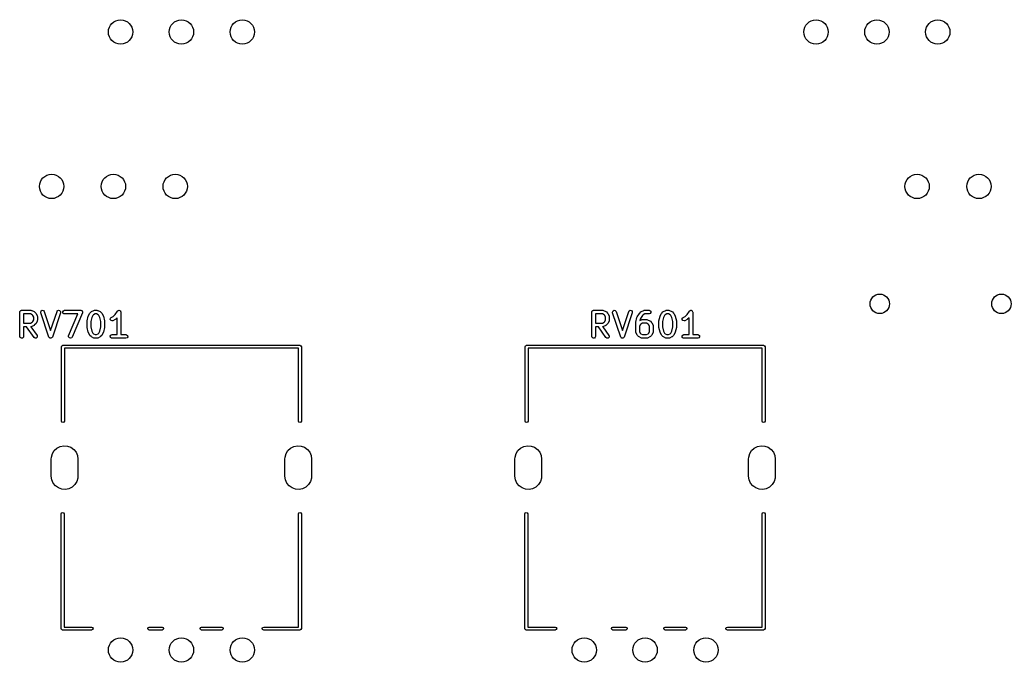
# Model space of a CAD drawing. Extents: x 75 to 204, y -140 to -31.
# Drawn here: x 134.33 to 175.06, y -140.21 to -113.8 of the extents above; entities that cross this region are included whole.
import ezdxf

# ---------------------------------------------------------------- set-up
doc = ezdxf.new("R2010")
doc.units = 0
doc.layers.add('BLACK', color=7, linetype='CONTINUOUS')

msp = doc.modelspace()

# ---------------------------------------------------------------- linework, layer by layer
at = {"layer": 'BLACK', "linetype": 'CONTINUOUS'}
for p, q in [((134.331, -125.817), (134.333, -125.808)), ((134.331, -126.817), (134.331, -125.817)), ((134.332, -125.804), (134.334, -125.801)), ((134.333, -125.808), (134.332, -125.804)), ((134.334, -125.801), (134.335, -125.792)), ((134.335, -125.792), (134.348, -125.777)), ((134.348, -125.777), (134.358, -125.76)), ((134.358, -125.76), (134.364, -125.758)), ((134.364, -125.758), (134.368, -125.752)), ((134.368, -125.752), (134.388, -125.749)), ((134.388, -125.749), (134.406, -125.742)), ((134.406, -125.742), (134.787, -125.742)), ((134.787, -125.742), (134.813, -125.747)), ((134.813, -125.747), (134.816, -125.75)), ((134.816, -125.75), (134.82, -125.75)), ((134.82, -125.75), (134.916, -125.798)), ((134.916, -125.798), (134.934, -125.811)), ((134.934, -125.811), (134.935, -125.812)), ((134.935, -125.812), (134.983, -125.86)), ((135.188, -125.815), (135.207, -125.768)), ((135.192, -125.841), (135.188, -125.815)), ((135.525, -126.841), (135.192, -125.841)), ((135.207, -125.768), (135.252, -125.743)), ((135.252, -125.743), (135.302, -125.753)), ((135.302, -125.753), (135.334, -125.794)), ((135.334, -125.794), (135.596, -126.58)), ((135.596, -126.58), (135.859, -125.794)), ((136.001, -125.841), (135.668, -126.841)), ((135.859, -125.794), (135.871, -125.771)), ((135.871, -125.771), (135.915, -125.744)), ((135.915, -125.744), (135.965, -125.751)), ((135.965, -125.751), (136, -125.79)), ((136, -125.79), (136.001, -125.841)), ((136.094, -125.804), (136.12, -125.76)), ((136.103, -125.855), (136.094, -125.804)), ((136.142, -125.888), (136.103, -125.855)), ((136.12, -125.76), (136.168, -125.742)), ((136.168, -125.742), (136.835, -125.742)), ((136.903, -125.847), (136.475, -126.847)), ((136.835, -125.742), (136.86, -125.747)), ((136.86, -125.747), (136.867, -125.753)), ((136.867, -125.753), (136.876, -125.755)), ((136.876, -125.755), (136.886, -125.769)), ((136.886, -125.769), (136.899, -125.78)), ((136.899, -125.78), (136.901, -125.789)), ((136.901, -125.789), (136.906, -125.796)), ((136.904, -125.838), (136.903, -125.847)), ((136.908, -125.83), (136.904, -125.838)), ((136.906, -125.796), (136.905, -125.813)), ((136.905, -125.813), (136.908, -125.83)), ((137.21, -125.86), (137.258, -125.812)), ((137.258, -125.812), (137.276, -125.799)), ((137.276, -125.799), (137.277, -125.798)), ((137.277, -125.798), (137.372, -125.75)), ((137.372, -125.75), (137.397, -125.743)), ((137.397, -125.743), (137.402, -125.744)), ((137.402, -125.744), (137.406, -125.742)), ((137.406, -125.742), (137.501, -125.742)), ((137.501, -125.742), (137.527, -125.747)), ((137.527, -125.747), (137.53, -125.75)), ((137.53, -125.75), (137.535, -125.75)), ((137.535, -125.75), (137.63, -125.798)), ((137.63, -125.798), (137.648, -125.811)), ((137.648, -125.811), (137.649, -125.812)), ((137.649, -125.812), (137.697, -125.86)), ((138.252, -125.912), (138.344, -125.776)), ((138.344, -125.776), (138.362, -125.757)), ((138.362, -125.757), (138.366, -125.756)), ((138.366, -125.756), (138.368, -125.752)), ((138.368, -125.752), (138.39, -125.749)), ((138.39, -125.749), (138.411, -125.743)), ((138.411, -125.743), (138.415, -125.744)), ((138.415, -125.744), (138.419, -125.744)), ((138.419, -125.744), (138.438, -125.754)), ((138.438, -125.754), (138.458, -125.763)), ((138.458, -125.763), (138.46, -125.767)), ((138.46, -125.767), (138.463, -125.769)), ((138.463, -125.769), (138.471, -125.79)), ((138.471, -125.79), (138.48, -125.809)), ((138.48, -125.809), (138.479, -125.813)), ((138.479, -125.813), (138.481, -125.817)), ((138.481, -125.817), (138.481, -126.742)), ((157.826, -125.817), (157.828, -125.808)), ((157.826, -126.817), (157.826, -125.817)), ((157.827, -125.804), (157.829, -125.801)), ((157.828, -125.808), (157.827, -125.804)), ((157.829, -125.801), (157.83, -125.792)), ((157.83, -125.792), (157.843, -125.777)), ((157.843, -125.777), (157.853, -125.76)), ((157.853, -125.76), (157.859, -125.758)), ((157.859, -125.758), (157.863, -125.752)), ((157.863, -125.752), (157.883, -125.749)), ((157.883, -125.749), (157.901, -125.742)), ((157.901, -125.742), (158.282, -125.742)), ((158.282, -125.742), (158.308, -125.747)), ((158.308, -125.747), (158.311, -125.75)), ((158.311, -125.75), (158.315, -125.75)), ((158.315, -125.75), (158.411, -125.798)), ((158.411, -125.798), (158.429, -125.811)), ((158.429, -125.811), (158.43, -125.812)), ((158.43, -125.812), (158.478, -125.86)), ((158.683, -125.815), (158.702, -125.768)), ((158.687, -125.841), (158.683, -125.815)), ((159.02, -126.841), (158.687, -125.841)), ((158.702, -125.768), (158.747, -125.743)), ((158.747, -125.743), (158.797, -125.753)), ((158.797, -125.753), (158.829, -125.794)), ((158.829, -125.794), (159.091, -126.58)), ((159.091, -126.58), (159.354, -125.794)), ((159.496, -125.841), (159.163, -126.841)), ((159.354, -125.794), (159.366, -125.771)), ((159.366, -125.771), (159.41, -125.744)), ((159.41, -125.744), (159.46, -125.751)), ((159.46, -125.751), (159.495, -125.79)), ((159.495, -125.79), (159.496, -125.841)), ((159.8, -125.86), (159.848, -125.812)), ((159.848, -125.812), (159.866, -125.799)), ((159.866, -125.799), (159.867, -125.798)), ((159.867, -125.798), (159.963, -125.75)), ((159.963, -125.75), (159.988, -125.743)), ((159.988, -125.743), (159.992, -125.744)), ((159.992, -125.744), (159.996, -125.742)), ((159.996, -125.742), (160.187, -125.742)), ((160.187, -125.742), (160.212, -125.747)), ((160.212, -125.747), (160.252, -125.78)), ((160.261, -125.83), (160.235, -125.875)), ((160.252, -125.78), (160.261, -125.83)), ((160.705, -125.86), (160.753, -125.812)), ((160.753, -125.812), (160.771, -125.799)), ((160.771, -125.799), (160.772, -125.798)), ((160.772, -125.798), (160.867, -125.75)), ((160.867, -125.75), (160.892, -125.743)), ((160.892, -125.743), (160.897, -125.744)), ((160.897, -125.744), (160.901, -125.742)), ((160.901, -125.742), (160.996, -125.742)), ((160.996, -125.742), (161.022, -125.747)), ((161.022, -125.747), (161.025, -125.75)), ((161.025, -125.75), (161.03, -125.75)), ((161.03, -125.75), (161.125, -125.798)), ((161.125, -125.798), (161.143, -125.811)), ((161.143, -125.811), (161.144, -125.812)), ((161.144, -125.812), (161.192, -125.86)), ((161.747, -125.912), (161.839, -125.776)), ((161.839, -125.776), (161.857, -125.757)), ((161.857, -125.757), (161.861, -125.756)), ((161.861, -125.756), (161.863, -125.752)), ((161.863, -125.752), (161.885, -125.749)), ((161.885, -125.749), (161.906, -125.743)), ((161.906, -125.743), (161.91, -125.744)), ((161.91, -125.744), (161.914, -125.744)), ((161.914, -125.744), (161.933, -125.754)), ((161.933, -125.754), (161.953, -125.763)), ((161.953, -125.763), (161.955, -125.767)), ((161.955, -125.767), (161.958, -125.769)), ((161.958, -125.769), (161.966, -125.79)), ((161.966, -125.79), (161.975, -125.809)), ((161.975, -125.809), (161.974, -125.813)), ((161.974, -125.813), (161.976, -125.817)), ((161.976, -125.817), (161.976, -126.742)), ((134.481, -125.892), (134.481, -126.266)), ((134.769, -125.892), (134.481, -125.892)), ((134.838, -125.927), (134.769, -125.892)), ((134.769, -126.266), (134.838, -126.232)), ((134.868, -125.957), (134.838, -125.927)), ((134.838, -126.232), (134.868, -126.202)), ((134.902, -126.026), (134.868, -125.957)), ((134.868, -126.202), (134.902, -126.133)), ((134.902, -126.133), (134.902, -126.026)), ((134.983, -125.86), (134.996, -125.878)), ((134.996, -125.878), (134.997, -125.879)), ((134.997, -125.879), (135.044, -125.974)), ((135.044, -126.184), (134.997, -126.279)), ((135.044, -125.974), (135.052, -125.999)), ((135.045, -126.18), (135.044, -126.184)), ((135.048, -126.176), (135.045, -126.18)), ((135.052, -126.151), (135.048, -126.176)), ((135.052, -125.999), (135.051, -126.004)), ((135.051, -126.004), (135.052, -126.008)), ((135.052, -126.008), (135.052, -126.151)), ((136.168, -125.892), (136.142, -125.888)), ((136.721, -125.892), (136.168, -125.892)), ((136.337, -126.788), (136.721, -125.892)), ((137.093, -126.198), (137.095, -126.184)), ((137.093, -126.436), (137.093, -126.198)), ((137.095, -126.18), (137.143, -125.99)), ((137.095, -126.184), (137.095, -126.18)), ((137.143, -125.99), (137.148, -125.978)), ((137.148, -125.974), (137.196, -125.879)), ((137.148, -125.978), (137.148, -125.974)), ((137.196, -125.879), (137.209, -125.861)), ((137.209, -125.861), (137.21, -125.86)), ((137.286, -126.034), (137.243, -126.208)), ((137.243, -126.208), (137.243, -126.427)), ((137.325, -125.957), (137.286, -126.034)), ((137.355, -125.927), (137.325, -125.957)), ((137.424, -125.892), (137.355, -125.927)), ((137.483, -125.892), (137.424, -125.892)), ((137.552, -125.927), (137.483, -125.892)), ((137.582, -125.957), (137.552, -125.927)), ((137.621, -126.034), (137.582, -125.957)), ((137.664, -126.208), (137.621, -126.034)), ((137.664, -126.427), (137.664, -126.208)), ((137.697, -125.86), (137.71, -125.878)), ((137.71, -125.878), (137.711, -125.879)), ((137.711, -125.879), (137.759, -125.974)), ((137.759, -125.974), (137.762, -125.987)), ((137.762, -125.987), (137.764, -125.99)), ((137.764, -125.99), (137.812, -126.18)), ((137.812, -126.18), (137.813, -126.195)), ((137.813, -126.195), (137.814, -126.198)), ((137.814, -126.198), (137.814, -126.436)), ((138.048, -126.124), (138.051, -126.073)), ((138.079, -126.166), (138.048, -126.124)), ((138.051, -126.073), (138.087, -126.036)), ((138.129, -126.178), (138.079, -126.166)), ((138.087, -126.036), (138.171, -125.994)), ((138.154, -126.17), (138.129, -126.178)), ((138.249, -126.123), (138.154, -126.17)), ((138.171, -125.994), (138.252, -125.912)), ((138.25, -126.121), (138.249, -126.123)), ((138.269, -126.109), (138.25, -126.121)), ((138.331, -126.046), (138.269, -126.109)), ((138.331, -126.742), (138.331, -126.046)), ((157.976, -125.892), (157.976, -126.266)), ((158.264, -125.892), (157.976, -125.892)), ((158.333, -125.927), (158.264, -125.892)), ((158.264, -126.266), (158.333, -126.232)), ((158.363, -125.957), (158.333, -125.927)), ((158.333, -126.232), (158.363, -126.202)), ((158.397, -126.026), (158.363, -125.957)), ((158.363, -126.202), (158.397, -126.133)), ((158.397, -126.133), (158.397, -126.026)), ((158.478, -125.86), (158.491, -125.878)), ((158.491, -125.878), (158.492, -125.879)), ((158.492, -125.879), (158.539, -125.974)), ((158.539, -126.184), (158.492, -126.279)), ((158.539, -125.974), (158.547, -125.999)), ((158.54, -126.18), (158.539, -126.184)), ((158.543, -126.176), (158.54, -126.18)), ((158.547, -126.151), (158.543, -126.176)), ((158.547, -125.999), (158.546, -126.004)), ((158.546, -126.004), (158.547, -126.008)), ((158.547, -126.008), (158.547, -126.151)), ((159.635, -126.246), (159.638, -126.231)), ((159.635, -126.627), (159.635, -126.246)), ((159.638, -126.228), (159.685, -126.037)), ((159.638, -126.231), (159.638, -126.228)), ((159.685, -126.037), (159.696, -126.014)), ((159.696, -126.014), (159.791, -125.871)), ((159.696, -126.014), (159.696, -126.014)), ((159.791, -125.871), (159.799, -125.863)), ((159.799, -125.863), (159.8, -125.86)), ((159.828, -126.086), (159.809, -126.16)), ((159.809, -126.16), (159.867, -126.131)), ((159.912, -125.96), (159.828, -126.086)), ((159.867, -126.131), (159.892, -126.124)), ((159.892, -126.124), (159.897, -126.125)), ((159.897, -126.125), (159.901, -126.123)), ((159.901, -126.123), (160.091, -126.123)), ((159.945, -125.927), (159.912, -125.96)), ((160.014, -125.892), (159.945, -125.927)), ((160.187, -125.892), (160.014, -125.892)), ((160.091, -126.123), (160.117, -126.128)), ((160.117, -126.128), (160.121, -126.131)), ((160.121, -126.131), (160.125, -126.131)), ((160.125, -126.131), (160.22, -126.179)), ((160.235, -125.875), (160.187, -125.892)), ((160.22, -126.179), (160.238, -126.192)), ((160.238, -126.192), (160.24, -126.193)), ((160.24, -126.193), (160.287, -126.241)), ((160.287, -126.241), (160.3, -126.259)), ((160.3, -126.259), (160.301, -126.26)), ((160.301, -126.26), (160.349, -126.355)), ((160.588, -126.198), (160.59, -126.184)), ((160.588, -126.436), (160.588, -126.198)), ((160.59, -126.18), (160.638, -125.99)), ((160.59, -126.184), (160.59, -126.18)), ((160.638, -125.99), (160.643, -125.978)), ((160.643, -125.974), (160.691, -125.879)), ((160.643, -125.978), (160.643, -125.974)), ((160.691, -125.879), (160.704, -125.861)), ((160.704, -125.861), (160.705, -125.86)), ((160.781, -126.034), (160.738, -126.208)), ((160.738, -126.208), (160.738, -126.427)), ((160.82, -125.957), (160.781, -126.034)), ((160.85, -125.927), (160.82, -125.957)), ((160.919, -125.892), (160.85, -125.927)), ((160.978, -125.892), (160.919, -125.892)), ((161.047, -125.927), (160.978, -125.892)), ((161.077, -125.957), (161.047, -125.927)), ((161.116, -126.034), (161.077, -125.957)), ((161.159, -126.208), (161.116, -126.034)), ((161.159, -126.427), (161.159, -126.208)), ((161.192, -125.86), (161.205, -125.878)), ((161.205, -125.878), (161.206, -125.879)), ((161.206, -125.879), (161.254, -125.974)), ((161.254, -125.974), (161.257, -125.987)), ((161.257, -125.987), (161.259, -125.99)), ((161.259, -125.99), (161.307, -126.18)), ((161.307, -126.18), (161.308, -126.195)), ((161.308, -126.195), (161.309, -126.198)), ((161.309, -126.198), (161.309, -126.436)), ((161.543, -126.124), (161.546, -126.073)), ((161.574, -126.166), (161.543, -126.124)), ((161.546, -126.073), (161.582, -126.036)), ((161.624, -126.178), (161.574, -126.166)), ((161.582, -126.036), (161.666, -125.994)), ((161.649, -126.17), (161.624, -126.178)), ((161.744, -126.123), (161.649, -126.17)), ((161.666, -125.994), (161.747, -125.912)), ((161.745, -126.121), (161.744, -126.123)), ((161.764, -126.109), (161.745, -126.121)), ((161.826, -126.046), (161.764, -126.109)), ((161.826, -126.742), (161.826, -126.046)), ((134.481, -126.266), (134.769, -126.266)), ((134.605, -126.416), (134.481, -126.416)), ((134.481, -126.416), (134.481, -126.817)), ((134.916, -126.86), (134.605, -126.416)), ((134.791, -126.415), (134.788, -126.416)), ((134.788, -126.416), (135.039, -126.774)), ((134.795, -126.416), (134.791, -126.415)), ((134.82, -126.408), (134.795, -126.416)), ((134.916, -126.361), (134.82, -126.408)), ((134.917, -126.359), (134.916, -126.361)), ((134.935, -126.347), (134.917, -126.359)), ((134.983, -126.299), (134.935, -126.347)), ((134.997, -126.279), (134.983, -126.298)), ((134.983, -126.298), (134.983, -126.299)), ((137.094, -126.44), (137.093, -126.436)), ((137.095, -126.455), (137.094, -126.44)), ((137.143, -126.645), (137.095, -126.455)), ((137.145, -126.648), (137.143, -126.645)), ((137.148, -126.66), (137.145, -126.648)), ((137.196, -126.756), (137.148, -126.66)), ((137.243, -126.427), (137.286, -126.601)), ((137.286, -126.601), (137.325, -126.678)), ((137.582, -126.678), (137.621, -126.601)), ((137.621, -126.601), (137.664, -126.427)), ((137.759, -126.66), (137.711, -126.756)), ((137.764, -126.645), (137.759, -126.657)), ((137.759, -126.657), (137.759, -126.66)), ((137.812, -126.455), (137.764, -126.645)), ((137.814, -126.436), (137.812, -126.451)), ((137.812, -126.451), (137.812, -126.455)), ((157.976, -126.266), (158.264, -126.266)), ((158.1, -126.416), (157.976, -126.416)), ((157.976, -126.416), (157.976, -126.817)), ((158.411, -126.86), (158.1, -126.416)), ((158.286, -126.415), (158.283, -126.416)), ((158.283, -126.416), (158.534, -126.774)), ((158.29, -126.416), (158.286, -126.415)), ((158.315, -126.408), (158.29, -126.416)), ((158.411, -126.361), (158.315, -126.408)), ((158.412, -126.359), (158.411, -126.361)), ((158.43, -126.347), (158.412, -126.359)), ((158.478, -126.299), (158.43, -126.347)), ((158.492, -126.279), (158.478, -126.298)), ((158.478, -126.298), (158.478, -126.299)), ((159.637, -126.631), (159.635, -126.627)), ((159.636, -126.635), (159.637, -126.631)), ((159.643, -126.66), (159.636, -126.635)), ((159.691, -126.756), (159.643, -126.66)), ((159.82, -126.338), (159.785, -126.407)), ((159.785, -126.407), (159.785, -126.609)), ((159.785, -126.609), (159.82, -126.678)), ((159.85, -126.308), (159.82, -126.338)), ((159.919, -126.273), (159.85, -126.308)), ((160.074, -126.273), (159.919, -126.273)), ((160.142, -126.308), (160.074, -126.273)), ((160.173, -126.338), (160.142, -126.308)), ((160.207, -126.407), (160.173, -126.338)), ((160.173, -126.678), (160.207, -126.609)), ((160.207, -126.609), (160.207, -126.407)), ((160.349, -126.66), (160.301, -126.756)), ((160.349, -126.355), (160.356, -126.38)), ((160.352, -126.653), (160.349, -126.656)), ((160.349, -126.656), (160.349, -126.66)), ((160.357, -126.627), (160.352, -126.653)), ((160.356, -126.38), (160.355, -126.385)), ((160.355, -126.385), (160.357, -126.389)), ((160.357, -126.389), (160.357, -126.627)), ((160.589, -126.44), (160.588, -126.436)), ((160.59, -126.455), (160.589, -126.44)), ((160.638, -126.645), (160.59, -126.455)), ((160.64, -126.648), (160.638, -126.645)), ((160.643, -126.66), (160.64, -126.648)), ((160.691, -126.756), (160.643, -126.66)), ((160.738, -126.427), (160.781, -126.601)), ((160.781, -126.601), (160.82, -126.678)), ((161.077, -126.678), (161.116, -126.601)), ((161.116, -126.601), (161.159, -126.427)), ((161.254, -126.66), (161.206, -126.756)), ((161.259, -126.645), (161.254, -126.657)), ((161.254, -126.657), (161.254, -126.66)), ((161.307, -126.455), (161.259, -126.645)), ((161.309, -126.436), (161.307, -126.451)), ((161.307, -126.451), (161.307, -126.455)), ((134.348, -126.866), (134.331, -126.817)), ((134.393, -126.891), (134.348, -126.866)), ((134.443, -126.882), (134.393, -126.891)), ((134.476, -126.843), (134.443, -126.882)), ((134.481, -126.817), (134.476, -126.843)), ((134.958, -126.89), (134.916, -126.86)), ((135.009, -126.885), (134.958, -126.89)), ((135.045, -126.849), (135.009, -126.885)), ((135.039, -126.774), (135.05, -126.798)), ((135.05, -126.798), (135.045, -126.849)), ((135.527, -126.843), (135.525, -126.841)), ((135.527, -126.845), (135.527, -126.843)), ((135.542, -126.863), (135.527, -126.845)), ((135.557, -126.881), (135.542, -126.863)), ((135.559, -126.882), (135.557, -126.881)), ((135.561, -126.883), (135.559, -126.882)), ((135.584, -126.887), (135.561, -126.883)), ((135.607, -126.892), (135.584, -126.887)), ((135.609, -126.891), (135.607, -126.892)), ((135.611, -126.891), (135.609, -126.891)), ((135.632, -126.878), (135.611, -126.891)), ((135.653, -126.867), (135.632, -126.878)), ((135.655, -126.864), (135.653, -126.865)), ((135.653, -126.865), (135.653, -126.867)), ((135.668, -126.841), (135.655, -126.864)), ((136.334, -126.839), (136.337, -126.788)), ((136.365, -126.88), (136.334, -126.839)), ((136.415, -126.892), (136.365, -126.88)), ((136.461, -126.869), (136.415, -126.892)), ((136.475, -126.847), (136.461, -126.869)), ((137.197, -126.757), (137.196, -126.756)), ((137.21, -126.775), (137.197, -126.757)), ((137.258, -126.823), (137.21, -126.775)), ((137.259, -126.823), (137.258, -126.823)), ((137.277, -126.837), (137.259, -126.823)), ((137.372, -126.884), (137.277, -126.837)), ((137.325, -126.678), (137.355, -126.708)), ((137.355, -126.708), (137.424, -126.742)), ((137.377, -126.885), (137.372, -126.884)), ((137.38, -126.888), (137.377, -126.885)), ((137.406, -126.892), (137.38, -126.888)), ((137.501, -126.892), (137.406, -126.892)), ((137.424, -126.742), (137.483, -126.742)), ((137.483, -126.742), (137.552, -126.708)), ((137.505, -126.891), (137.501, -126.892)), ((137.51, -126.892), (137.505, -126.891)), ((137.535, -126.884), (137.51, -126.892)), ((137.63, -126.837), (137.535, -126.884)), ((137.552, -126.708), (137.582, -126.678)), ((137.631, -126.836), (137.63, -126.837)), ((137.649, -126.823), (137.631, -126.836)), ((137.697, -126.775), (137.649, -126.823)), ((137.698, -126.774), (137.697, -126.775)), ((137.711, -126.756), (137.698, -126.774)), ((138.046, -126.804), (138.072, -126.76)), ((138.055, -126.855), (138.046, -126.804)), ((138.095, -126.888), (138.055, -126.855)), ((138.072, -126.76), (138.12, -126.742)), ((138.12, -126.892), (138.095, -126.888)), ((138.12, -126.742), (138.331, -126.742)), ((138.692, -126.892), (138.12, -126.892)), ((138.481, -126.742), (138.692, -126.742)), ((138.692, -126.742), (138.717, -126.747)), ((138.74, -126.875), (138.692, -126.892)), ((138.717, -126.747), (138.757, -126.78)), ((138.766, -126.83), (138.74, -126.875)), ((138.757, -126.78), (138.766, -126.83)), ((157.843, -126.866), (157.826, -126.817)), ((157.888, -126.891), (157.843, -126.866)), ((157.938, -126.882), (157.888, -126.891)), ((157.971, -126.843), (157.938, -126.882)), ((157.976, -126.817), (157.971, -126.843)), ((158.453, -126.89), (158.411, -126.86)), ((158.504, -126.885), (158.453, -126.89)), ((158.54, -126.849), (158.504, -126.885)), ((158.534, -126.774), (158.545, -126.798)), ((158.545, -126.798), (158.54, -126.849)), ((159.022, -126.843), (159.02, -126.841)), ((159.022, -126.845), (159.022, -126.843)), ((159.037, -126.863), (159.022, -126.845)), ((159.052, -126.881), (159.037, -126.863)), ((159.054, -126.882), (159.052, -126.881)), ((159.056, -126.883), (159.054, -126.882)), ((159.079, -126.887), (159.056, -126.883)), ((159.102, -126.892), (159.079, -126.887)), ((159.104, -126.891), (159.102, -126.892)), ((159.106, -126.891), (159.104, -126.891)), ((159.127, -126.878), (159.106, -126.891)), ((159.148, -126.867), (159.127, -126.878)), ((159.15, -126.864), (159.148, -126.865)), ((159.148, -126.865), (159.148, -126.867)), ((159.163, -126.841), (159.15, -126.864)), ((159.692, -126.757), (159.691, -126.756)), ((159.705, -126.775), (159.692, -126.757)), ((159.753, -126.823), (159.705, -126.775)), ((159.754, -126.823), (159.753, -126.823)), ((159.772, -126.837), (159.754, -126.823)), ((159.867, -126.884), (159.772, -126.837)), ((159.82, -126.678), (159.85, -126.708)), ((159.85, -126.708), (159.919, -126.742)), ((159.872, -126.885), (159.867, -126.884)), ((159.875, -126.888), (159.872, -126.885)), ((159.901, -126.892), (159.875, -126.888)), ((160.091, -126.892), (159.901, -126.892)), ((159.919, -126.742), (160.074, -126.742)), ((160.074, -126.742), (160.142, -126.708)), ((160.096, -126.891), (160.091, -126.892)), ((160.1, -126.892), (160.096, -126.891)), ((160.125, -126.884), (160.1, -126.892)), ((160.22, -126.837), (160.125, -126.884)), ((160.142, -126.708), (160.173, -126.678)), ((160.221, -126.836), (160.22, -126.837)), ((160.24, -126.823), (160.221, -126.836)), ((160.287, -126.775), (160.24, -126.823)), ((160.288, -126.774), (160.287, -126.775)), ((160.301, -126.756), (160.288, -126.774)), ((160.692, -126.757), (160.691, -126.756)), ((160.705, -126.775), (160.692, -126.757)), ((160.753, -126.823), (160.705, -126.775)), ((160.754, -126.823), (160.753, -126.823)), ((160.772, -126.837), (160.754, -126.823)), ((160.867, -126.884), (160.772, -126.837)), ((160.82, -126.678), (160.85, -126.708)), ((160.85, -126.708), (160.919, -126.742)), ((160.872, -126.885), (160.867, -126.884)), ((160.875, -126.888), (160.872, -126.885)), ((160.901, -126.892), (160.875, -126.888)), ((160.996, -126.892), (160.901, -126.892)), ((160.919, -126.742), (160.978, -126.742)), ((160.978, -126.742), (161.047, -126.708)), ((161, -126.891), (160.996, -126.892)), ((161.005, -126.892), (161, -126.891)), ((161.03, -126.884), (161.005, -126.892)), ((161.125, -126.837), (161.03, -126.884)), ((161.047, -126.708), (161.077, -126.678)), ((161.126, -126.836), (161.125, -126.837)), ((161.144, -126.823), (161.126, -126.836)), ((161.192, -126.775), (161.144, -126.823)), ((161.193, -126.774), (161.192, -126.775)), ((161.206, -126.756), (161.193, -126.774)), ((161.541, -126.804), (161.567, -126.76)), ((161.55, -126.855), (161.541, -126.804)), ((161.59, -126.888), (161.55, -126.855)), ((161.567, -126.76), (161.615, -126.742)), ((161.615, -126.892), (161.59, -126.888)), ((161.615, -126.742), (161.826, -126.742)), ((162.187, -126.892), (161.615, -126.892)), ((161.976, -126.742), (162.187, -126.742)), ((162.187, -126.742), (162.212, -126.747)), ((162.235, -126.875), (162.187, -126.892)), ((162.212, -126.747), (162.252, -126.78)), ((162.261, -126.83), (162.235, -126.875)), ((162.252, -126.78), (162.261, -126.83)), ((136.04, -127.24), (136.058, -127.198)), ((136.04, -130.3), (136.04, -127.24)), ((136.058, -127.198), (136.1, -127.18)), ((136.1, -127.18), (145.84, -127.18)), ((145.78, -127.3), (136.16, -127.3)), ((136.16, -127.3), (136.16, -130.3)), ((145.78, -130.3), (145.78, -127.3)), ((145.84, -127.18), (145.882, -127.198)), ((145.882, -127.198), (145.9, -127.24)), ((145.9, -127.24), (145.9, -130.3)), ((155.09, -127.24), (155.108, -127.198)), ((155.09, -130.3), (155.09, -127.24)), ((155.108, -127.198), (155.15, -127.18)), ((155.15, -127.18), (164.89, -127.18)), ((164.83, -127.3), (155.21, -127.3)), ((155.21, -127.3), (155.21, -130.3)), ((164.83, -130.3), (164.83, -127.3)), ((164.89, -127.18), (164.932, -127.198)), ((164.932, -127.198), (164.95, -127.24)), ((164.95, -127.24), (164.95, -130.3)), ((136.058, -130.342), (136.04, -130.3)), ((136.16, -130.3), (136.142, -130.342)), ((145.798, -130.342), (145.78, -130.3)), ((145.9, -130.3), (145.882, -130.342)), ((155.108, -130.342), (155.09, -130.3)), ((155.21, -130.3), (155.192, -130.342)), ((164.848, -130.342), (164.83, -130.3)), ((164.95, -130.3), (164.932, -130.342)), ((136.1, -130.36), (136.058, -130.342)), ((136.142, -130.342), (136.1, -130.36)), ((145.84, -130.36), (145.798, -130.342)), ((145.882, -130.342), (145.84, -130.36)), ((155.15, -130.36), (155.108, -130.342)), ((155.192, -130.342), (155.15, -130.36)), ((164.89, -130.36), (164.848, -130.342)), ((164.932, -130.342), (164.89, -130.36)), ((135.668, -131.636), (135.746, -131.509)), ((135.746, -131.509), (135.856, -131.408)), ((135.856, -131.408), (135.989, -131.341)), ((135.989, -131.341), (136.135, -131.311)), ((136.135, -131.311), (136.284, -131.322)), ((136.284, -131.322), (136.425, -131.373)), ((136.425, -131.373), (136.547, -131.459)), ((136.547, -131.459), (136.64, -131.575)), ((145.268, -131.636), (145.346, -131.509)), ((145.346, -131.509), (145.456, -131.408)), ((145.456, -131.408), (145.589, -131.341)), ((145.589, -131.341), (145.735, -131.311)), ((145.735, -131.311), (145.884, -131.322)), ((145.884, -131.322), (146.025, -131.373)), ((146.025, -131.373), (146.147, -131.459)), ((146.147, -131.459), (146.24, -131.575)), ((154.718, -131.636), (154.796, -131.509)), ((154.796, -131.509), (154.906, -131.408)), ((154.906, -131.408), (155.039, -131.341)), ((155.039, -131.341), (155.185, -131.311)), ((155.185, -131.311), (155.334, -131.322)), ((155.334, -131.322), (155.475, -131.373)), ((155.475, -131.373), (155.597, -131.459)), ((155.597, -131.459), (155.69, -131.575)), ((164.318, -131.636), (164.396, -131.509)), ((164.396, -131.509), (164.506, -131.408)), ((164.506, -131.408), (164.639, -131.341)), ((164.639, -131.341), (164.785, -131.311)), ((164.785, -131.311), (164.934, -131.322)), ((164.934, -131.322), (165.075, -131.373)), ((165.075, -131.373), (165.197, -131.459)), ((165.197, -131.459), (165.29, -131.575)), ((135.62, -131.86), (135.626, -131.78)), ((135.62, -132.56), (135.62, -131.86)), ((135.626, -131.78), (135.668, -131.636)), ((136.64, -131.575), (136.7, -131.712)), ((136.7, -131.712), (136.72, -131.86)), ((136.72, -131.86), (136.72, -132.56)), ((145.22, -131.86), (145.226, -131.78)), ((145.22, -132.56), (145.22, -131.86)), ((145.226, -131.78), (145.268, -131.636)), ((146.24, -131.575), (146.3, -131.712)), ((146.3, -131.712), (146.32, -131.86)), ((146.32, -131.86), (146.32, -132.56)), ((154.67, -131.86), (154.676, -131.78)), ((154.67, -132.56), (154.67, -131.86)), ((154.676, -131.78), (154.718, -131.636)), ((155.69, -131.575), (155.75, -131.712)), ((155.75, -131.712), (155.77, -131.86)), ((155.77, -131.86), (155.77, -132.56)), ((164.27, -131.86), (164.276, -131.78)), ((164.27, -132.56), (164.27, -131.86)), ((164.276, -131.78), (164.318, -131.636)), ((165.29, -131.575), (165.35, -131.712)), ((165.35, -131.712), (165.37, -131.86)), ((165.37, -131.86), (165.37, -132.56)), ((135.64, -132.708), (135.62, -132.56)), ((135.7, -132.845), (135.64, -132.708)), ((136.714, -132.64), (136.672, -132.784)), ((136.72, -132.56), (136.714, -132.64)), ((145.24, -132.708), (145.22, -132.56)), ((145.3, -132.845), (145.24, -132.708)), ((146.314, -132.64), (146.272, -132.784)), ((146.32, -132.56), (146.314, -132.64)), ((154.69, -132.708), (154.67, -132.56)), ((154.75, -132.845), (154.69, -132.708)), ((155.764, -132.64), (155.722, -132.784)), ((155.77, -132.56), (155.764, -132.64)), ((164.29, -132.708), (164.27, -132.56)), ((164.35, -132.845), (164.29, -132.708)), ((165.364, -132.64), (165.322, -132.784)), ((165.37, -132.56), (165.364, -132.64)), ((135.793, -132.961), (135.7, -132.845)), ((135.915, -133.047), (135.793, -132.961)), ((136.056, -133.098), (135.915, -133.047)), ((136.205, -133.109), (136.056, -133.098)), ((136.351, -133.079), (136.205, -133.109)), ((136.484, -133.012), (136.351, -133.079)), ((136.594, -132.911), (136.484, -133.012)), ((136.672, -132.784), (136.594, -132.911)), ((145.393, -132.961), (145.3, -132.845)), ((145.515, -133.047), (145.393, -132.961)), ((145.656, -133.098), (145.515, -133.047)), ((145.805, -133.109), (145.656, -133.098)), ((145.951, -133.079), (145.805, -133.109)), ((146.084, -133.012), (145.951, -133.079)), ((146.194, -132.911), (146.084, -133.012)), ((146.272, -132.784), (146.194, -132.911)), ((154.843, -132.961), (154.75, -132.845)), ((154.965, -133.047), (154.843, -132.961)), ((155.106, -133.098), (154.965, -133.047)), ((155.255, -133.109), (155.106, -133.098)), ((155.401, -133.079), (155.255, -133.109)), ((155.534, -133.012), (155.401, -133.079)), ((155.644, -132.911), (155.534, -133.012)), ((155.722, -132.784), (155.644, -132.911)), ((164.443, -132.961), (164.35, -132.845)), ((164.565, -133.047), (164.443, -132.961)), ((164.706, -133.098), (164.565, -133.047)), ((164.855, -133.109), (164.706, -133.098)), ((165.001, -133.079), (164.855, -133.109)), ((165.134, -133.012), (165.001, -133.079)), ((165.244, -132.911), (165.134, -133.012)), ((165.322, -132.784), (165.244, -132.911)), ((136.03, -134.11), (136.048, -134.068)), ((136.03, -138.83), (136.03, -134.11)), ((136.048, -134.068), (136.09, -134.05)), ((136.09, -134.05), (136.132, -134.068)), ((136.132, -134.068), (136.15, -134.11)), ((136.15, -134.11), (136.15, -138.77)), ((145.78, -134.11), (145.798, -134.068)), ((145.78, -138.77), (145.78, -134.11)), ((145.798, -134.068), (145.84, -134.05)), ((145.84, -134.05), (145.882, -134.068)), ((145.882, -134.068), (145.9, -134.11)), ((145.9, -134.11), (145.9, -138.83)), ((155.08, -134.11), (155.098, -134.068)), ((155.08, -138.83), (155.08, -134.11)), ((155.098, -134.068), (155.14, -134.05)), ((155.14, -134.05), (155.182, -134.068)), ((155.182, -134.068), (155.2, -134.11)), ((155.2, -134.11), (155.2, -138.77)), ((164.83, -134.11), (164.848, -134.068)), ((164.83, -138.77), (164.83, -134.11)), ((164.848, -134.068), (164.89, -134.05)), ((164.89, -134.05), (164.932, -134.068)), ((164.932, -134.068), (164.95, -134.11)), ((164.95, -134.11), (164.95, -138.83)), ((136.048, -138.872), (136.03, -138.83)), ((136.09, -138.89), (136.048, -138.872)), ((136.095, -138.888), (136.09, -138.89)), ((136.1, -138.89), (136.095, -138.888)), ((136.15, -138.77), (137.28, -138.77)), ((137.28, -138.77), (137.322, -138.788)), ((137.322, -138.872), (137.28, -138.89)), ((137.322, -138.788), (137.34, -138.83)), ((137.34, -138.83), (137.322, -138.872)), ((139.59, -138.83), (139.608, -138.788)), ((139.608, -138.872), (139.59, -138.83)), ((139.608, -138.788), (139.65, -138.77)), ((139.65, -138.89), (139.608, -138.872)), ((139.65, -138.77), (140.18, -138.77)), ((140.18, -138.77), (140.222, -138.788)), ((140.222, -138.872), (140.18, -138.89)), ((140.222, -138.788), (140.24, -138.83)), ((140.24, -138.83), (140.222, -138.872)), ((141.74, -138.83), (141.758, -138.788)), ((141.758, -138.872), (141.74, -138.83)), ((141.758, -138.788), (141.8, -138.77)), ((141.8, -138.89), (141.758, -138.872)), ((141.8, -138.77), (142.63, -138.77)), ((142.63, -138.77), (142.672, -138.788)), ((142.672, -138.872), (142.63, -138.89)), ((142.672, -138.788), (142.69, -138.83)), ((142.69, -138.83), (142.672, -138.872)), ((144.29, -138.83), (144.308, -138.788)), ((144.308, -138.872), (144.29, -138.83)), ((144.308, -138.788), (144.35, -138.77)), ((144.35, -138.89), (144.308, -138.872)), ((144.35, -138.77), (145.78, -138.77)), ((145.882, -138.872), (145.84, -138.89)), ((145.9, -138.83), (145.882, -138.872)), ((155.098, -138.872), (155.08, -138.83)), ((155.14, -138.89), (155.098, -138.872)), ((155.145, -138.888), (155.14, -138.89)), ((155.15, -138.89), (155.145, -138.888)), ((155.2, -138.77), (156.33, -138.77)), ((156.33, -138.77), (156.372, -138.788)), ((156.372, -138.872), (156.33, -138.89)), ((156.372, -138.788), (156.39, -138.83)), ((156.39, -138.83), (156.372, -138.872)), ((158.64, -138.83), (158.658, -138.788)), ((158.658, -138.872), (158.64, -138.83)), ((158.658, -138.788), (158.7, -138.77)), ((158.7, -138.89), (158.658, -138.872)), ((158.7, -138.77), (159.23, -138.77)), ((159.23, -138.77), (159.272, -138.788)), ((159.272, -138.872), (159.23, -138.89)), ((159.272, -138.788), (159.29, -138.83)), ((159.29, -138.83), (159.272, -138.872)), ((160.79, -138.83), (160.808, -138.788)), ((160.808, -138.872), (160.79, -138.83)), ((160.808, -138.788), (160.85, -138.77)), ((160.85, -138.89), (160.808, -138.872)), ((160.85, -138.77), (161.68, -138.77)), ((161.68, -138.77), (161.722, -138.788)), ((161.722, -138.872), (161.68, -138.89)), ((161.722, -138.788), (161.74, -138.83)), ((161.74, -138.83), (161.722, -138.872)), ((163.34, -138.83), (163.358, -138.788)), ((163.358, -138.872), (163.34, -138.83)), ((163.358, -138.788), (163.4, -138.77)), ((163.4, -138.89), (163.358, -138.872)), ((163.4, -138.77), (164.83, -138.77)), ((164.932, -138.872), (164.89, -138.89)), ((164.95, -138.83), (164.932, -138.872)), ((137.28, -138.89), (136.1, -138.89)), ((140.18, -138.89), (139.65, -138.89)), ((142.63, -138.89), (141.8, -138.89)), ((145.84, -138.89), (144.35, -138.89)), ((156.33, -138.89), (155.15, -138.89)), ((159.23, -138.89), (158.7, -138.89)), ((161.68, -138.89), (160.85, -138.89)), ((164.89, -138.89), (163.4, -138.89))]:
    msp.add_line(p, q, dxfattribs=at)
at = {"layer": 'BLACK'}
for centre, radius in [((138.47, -114.3), 0.5), ((140.97, -114.3), 0.5), ((143.47, -114.3), 0.5), ((167.045, -114.3), 0.5), ((169.545, -114.3), 0.5), ((172.045, -114.3), 0.5), ((135.636, -120.65), 0.5), ((138.176, -120.65), 0.5), ((140.716, -120.65), 0.5), ((171.196, -120.65), 0.5), ((173.736, -120.65), 0.5), ((169.661, -125.476), 0.4), ((174.661, -125.476), 0.4), ((138.47, -139.71), 0.5), ((140.97, -139.71), 0.5), ((143.47, -139.71), 0.5), ((157.52, -139.71), 0.5), ((160.02, -139.71), 0.5), ((162.52, -139.71), 0.5)]:
    msp.add_circle(centre, radius, dxfattribs=at)

doc.saveas('drawing.dxf')
